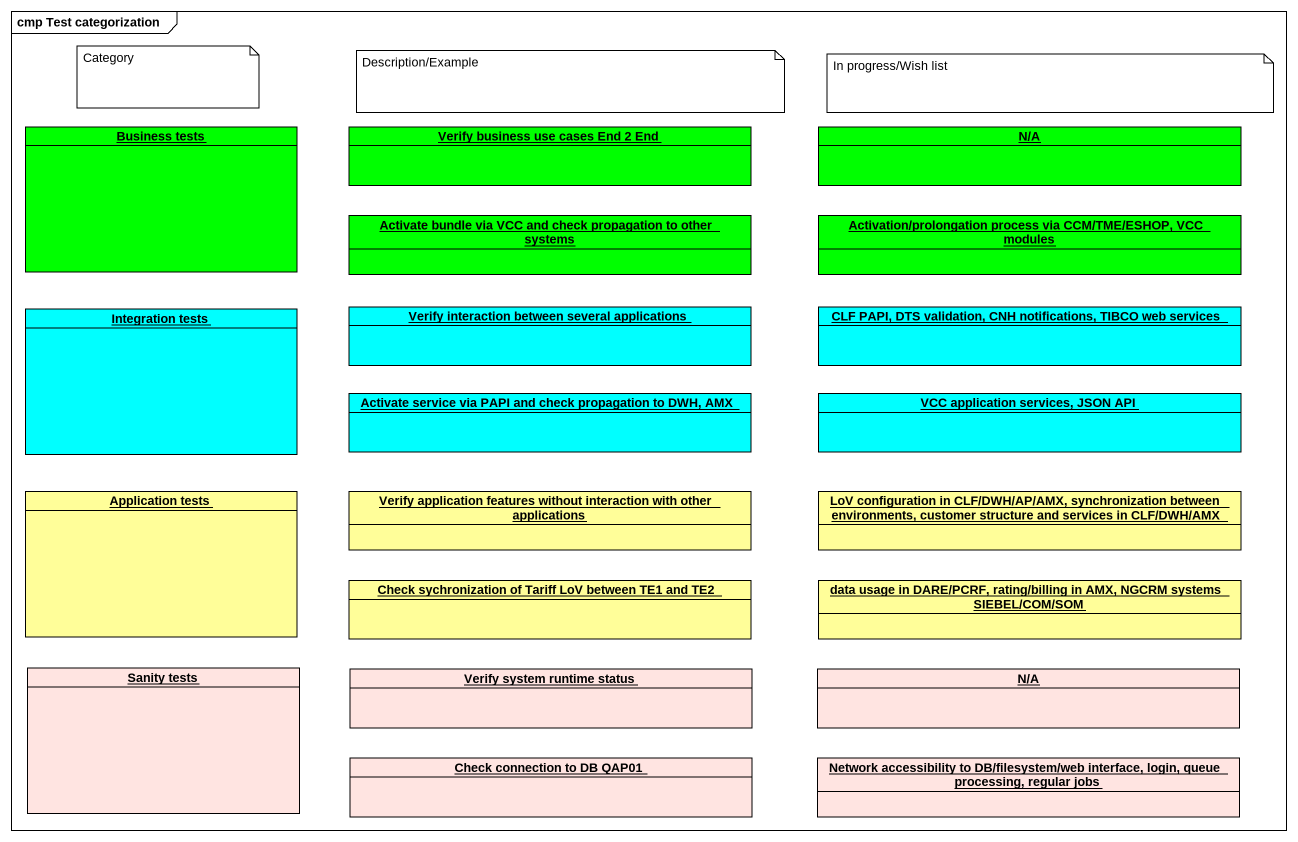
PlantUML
@startuml
mainframe cmp Test categorization
hide circle
hide empty members
object "Business tests" as Business_tests #00FF00
object "Verify business use cases End 2 End" as Verify_business_use_cases #00FF00
object "N/A" as N_A #00FF00
object "Activate bundle via VCC and check propagation to other systems" as Activate_bundle_via_VCC_and #00FF00
object "Activation/prolongation process via CCM/TME/ESHOP, VCC modules" as Activation_prolongation #00FF00
object "Integration tests" as Integration_tests #00FFFF
object "Verify interaction between several applications" as Verify_interaction_between #00FFFF
object "CLF PAPI, DTS validation, CNH notifications, TIBCO web services" as CLF_PAPI_DTS_validation_CNH #00FFFF
object "Activate service via PAPI and check propagation to DWH, AMX" as Activate_service_via_PAPI #00FFFF
object "VCC application services, JSON API" as VCC_application_services #00FFFF
object "Application tests" as Application_tests #FFFE99
object "Verify application features without interaction with other applications" as Verify_application_features #FFFE99
object "LoV configuration in CLF/DWH/AP/AMX, synchronization between environments, customer structure and services in CLF/DWH/AMX" as LoV_configuration_in_CLF #FFFE99
object "Check sychronization of Tariff LoV between TE1 and TE2" as Check_sychronization_of #FFFE99
object "data usage in DARE/PCRF, rating/billing in AMX, NGCRM systems SIEBEL/COM/SOM" as data_usage_in_DARE_PCRF #FFFE99
object "Sanity tests" as Sanity_tests #FFE4E1
object "Verify system runtime status" as Verify_system_runtime_status #FFE4E1
object "N/A" as N_A_2 #FFE4E1
object "Check connection to DB QAP01" as Check_connection_to_DB_QAP01 #FFE4E1
object "Network accessibility to DB/filesystem/web interface, login, queue processing, regular jobs" as Network_accessibility_to_DB #FFE4E1
note as N1
  Category
end note
note as N2
  Description/Example
end note
note as N3
  In progress/Wish list
end note
@enduml
